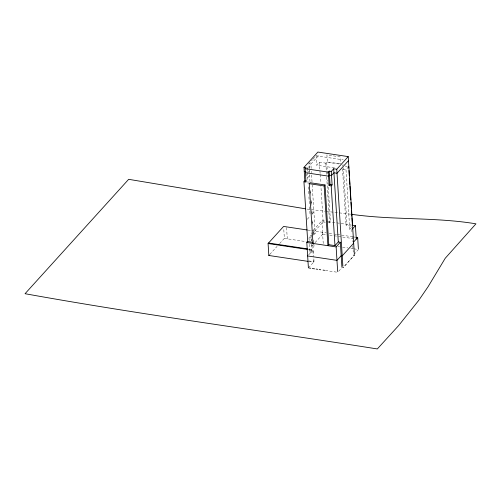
<?xml version="1.0" encoding="UTF-8"?>
<svg xmlns="http://www.w3.org/2000/svg" width="501" height="501" viewBox="0 0 501 501"><rect width="100%" height="100%" fill="white"/><g stroke="black" fill="none" stroke-linecap="round" stroke-linejoin="round"><path stroke-width="0.38" stroke-dasharray="2.5 1.88" d="M309.969 181.619L308.848 163.746L312.461 159.763M312.981 159.193L316.081 155.773L343.172 159.844M311.171 168.399L310.902 164.059L318.135 156.087L318.01 154.07M308.04 172.432L309.85 170.44M334.417 167.848L316.676 165.186L319.4 162.186L325.813 163.151L326.708 162.161L339.453 164.077M307.714 177.623L310.545 174.505M342.302 165.624L343.198 164.641M351.946 231.882L351.808 229.64L349.754 229.333L345.991 169.589L348.264 167.09M269.807 254.408L277.084 246.398M279.677 243.536L284.355 238.388L283.698 227.924M307.307 219.25L310.138 216.131M312.029 214.052L313.914 211.973M313.213 230.316L321.999 220.634L327.385 221.442M309.161 240.543L308.973 237.555L311.321 234.969M313.338 235.144L313.194 232.902L323.158 221.93L320.909 186.24M311.215 240.849L311.027 237.862L311.966 236.829M313.845 234.762L315.248 233.209L312.217 185.019M328.142 222.676L329.57 222.895L330.466 221.905L327.829 180.009M313.851 243.361L314.039 246.348L311.985 246.041L314.572 243.192M315.091 242.622L322.844 234.08L321.999 220.634M314.039 246.348L309.818 250.995L312.912 251.389L313.156 255.253M311.309 250.588L313.363 250.895L311.948 252.454L309.894 252.147L311.309 250.588L311.24 249.435L308.165 248.978M308.591 254.921L311.873 251.308M351.051 226.12L346.059 225.369L346.955 224.385L343.392 167.741M308.403 267.916L314.046 261.704L313.701 256.299M349.754 229.333L352.479 226.333M338.663 271.279L341.945 267.666L342.972 267.816L354.426 255.103L342.972 267.816M353.906 254.489L358.428 249.511L353.9 248.828M350.437 214.171L325.681 211.316M307.144 209.099L324.911 211.222M339.891 163.777L327.347 161.898L326.909 154.909L340.192 156.907L340.63 163.89M345.151 166.05L347.293 166.376M308.848 163.746L310.902 164.059M342.909 169.125L345.991 169.589M328.155 221.561L351.577 225.074M323.158 221.93L325.293 222.25M307.977 230.091L311.04 230.554M311.81 230.667L326.201 232.827M329.144 233.272L332.814 233.823M335.037 234.155L336.547 234.38M337.298 234.493L352.391 236.76M353.149 236.873L355.409 237.211M322.844 234.08L326.646 234.65M329.683 235.107L352.472 238.526M313.194 232.902L315.248 233.209M308.973 237.555L311.027 237.862M284.355 238.388L306.43 241.701M338.056 246.448L339.565 246.68M342.578 247.131L347.863 247.926M350.882 248.377L353.142 248.715M353.405 255.04L354.432 255.197M307.733 249.473L310.783 249.936L310.858 251.082M308.71 260.902L314.046 261.704M308.96 261.503L313.595 262.198L313.35 258.341M325.381 270.465L336.954 272.2M352.228 236.359L352.56 241.588M352.842 246.072L353.218 252.053M342.496 168.731L346.059 225.369M326.708 162.161L327.247 170.697M327.291 171.474L327.485 174.58M325.813 163.151L326.639 176.339M326.69 177.116L329.57 222.895M319.4 162.186L320.133 173.822M320.177 174.599L320.715 183.134M322.531 232.276L323.283 244.231M316.081 155.773L316.676 165.186M311.353 171.298L311.447 172.745M311.591 175.006L312.023 181.938M309.706 168.179L309.562 165.912L306.85 168.9L307.038 171.918M310.607 190.468L310.902 195.127M311.24 200.557L311.534 205.21M311.879 210.645L312.123 214.522M312.511 220.728L312.756 224.611M313.144 230.817L313.388 234.693M313.732 240.129L313.876 242.453M310.607 191.72L310.852 195.603M311.24 201.822L311.484 205.704M311.879 211.923L312.073 215.029M312.511 222.024L312.705 225.131M313.363 250.895L313.657 255.529M307.126 168.217L308.102 183.786M308.297 186.867L308.735 193.799M308.929 196.88L309.361 203.807M309.555 206.888L310.088 215.361M311.14 232.596L311.234 234.086M311.284 234.837L311.66 240.812M311.891 244.544L311.985 246.041M311.453 244.582L311.948 252.454M306.437 173.866L306.574 176.039M309.399 244.275L309.894 252.147M286.578 227.617L287.286 238.827"/><path stroke-width="0.75" d="M308.403 267.916L306.806 242.515L307.702 241.526L303.944 181.782L304.84 180.798L303.994 167.353L317.885 152.054L348.226 156.606L354.376 254.358M303.944 181.782L305.998 182.088L305.153 168.649L306.048 167.66L303.994 167.353M312.981 243.442L309.223 183.698L310.119 182.708L325.055 184.95L328.788 244.695L327.892 245.678L324.134 185.934L325.03 184.95M331.255 171.448L332.1 184.888L331.205 185.877L329.157 185.57L328.305 172.125L329.201 171.142L331.255 171.448L333.691 168.768L336.766 169.232L348.226 156.606M308.19 261.39L268.837 255.479L268.085 243.524L283.604 226.433L307.213 229.978M348.483 160.639L337.023 173.265L333.942 172.801L331.512 175.482L329.458 175.175L328.562 176.158L305.403 172.682M329.157 185.57L330.046 184.581L329.201 171.142M268.837 255.479L269.294 254.984M328.788 244.695L334.969 245.622L338.294 241.958L333.691 168.768M337.674 271.567L336.127 246.918L340.348 242.265L338.294 241.958M352.322 229.07L355.422 225.657L352.347 225.193M353.687 241.945L357.67 237.555L356.161 237.324M353.681 243.235L342.221 255.861L341.194 255.71L336.973 260.357L307.652 255.955M351.214 214.253C392.602 220.271 434.674 216.964 475.95 223.828L445.239 258.253L428.079 286.71L418.742 300.362L398.564 325.656L377.322 348.947C259.925 330.366 142.034 314.828 25.05 293.705L128.663 179.32L305.604 208.836M305.153 168.649L328.305 172.125M304.245 171.386L305.616 171.593M304.84 180.798L306.205 181.005M330.046 184.581L332.1 184.888M309.223 183.698L324.134 185.934M307.702 241.526L313.106 242.34M306.806 242.515L336.127 246.918M268.536 243.023L307.401 248.859M268.085 243.524L307.733 249.473M309.173 268.029L310.72 268.26M312.261 268.492L314.578 268.843M316.118 269.075L317.665 269.306M319.206 269.538L320.746 269.77M323.064 270.114L324.604 270.346M357.67 237.555L358.378 248.765M355.422 225.657L356.274 239.096M348.715 166.589L348.815 168.142M348.959 170.465L349.303 175.901M349.447 178.224L349.842 184.431M349.936 185.984L350.331 192.19M350.424 193.743L350.819 199.949M350.963 202.279L351.351 208.485M351.452 210.038L351.84 216.244M351.94 217.797L352.328 224.003M336.766 169.232L342.872 266.244M340.348 242.265L341.895 266.92M331.205 185.877L334.969 245.622"/></g></svg>
